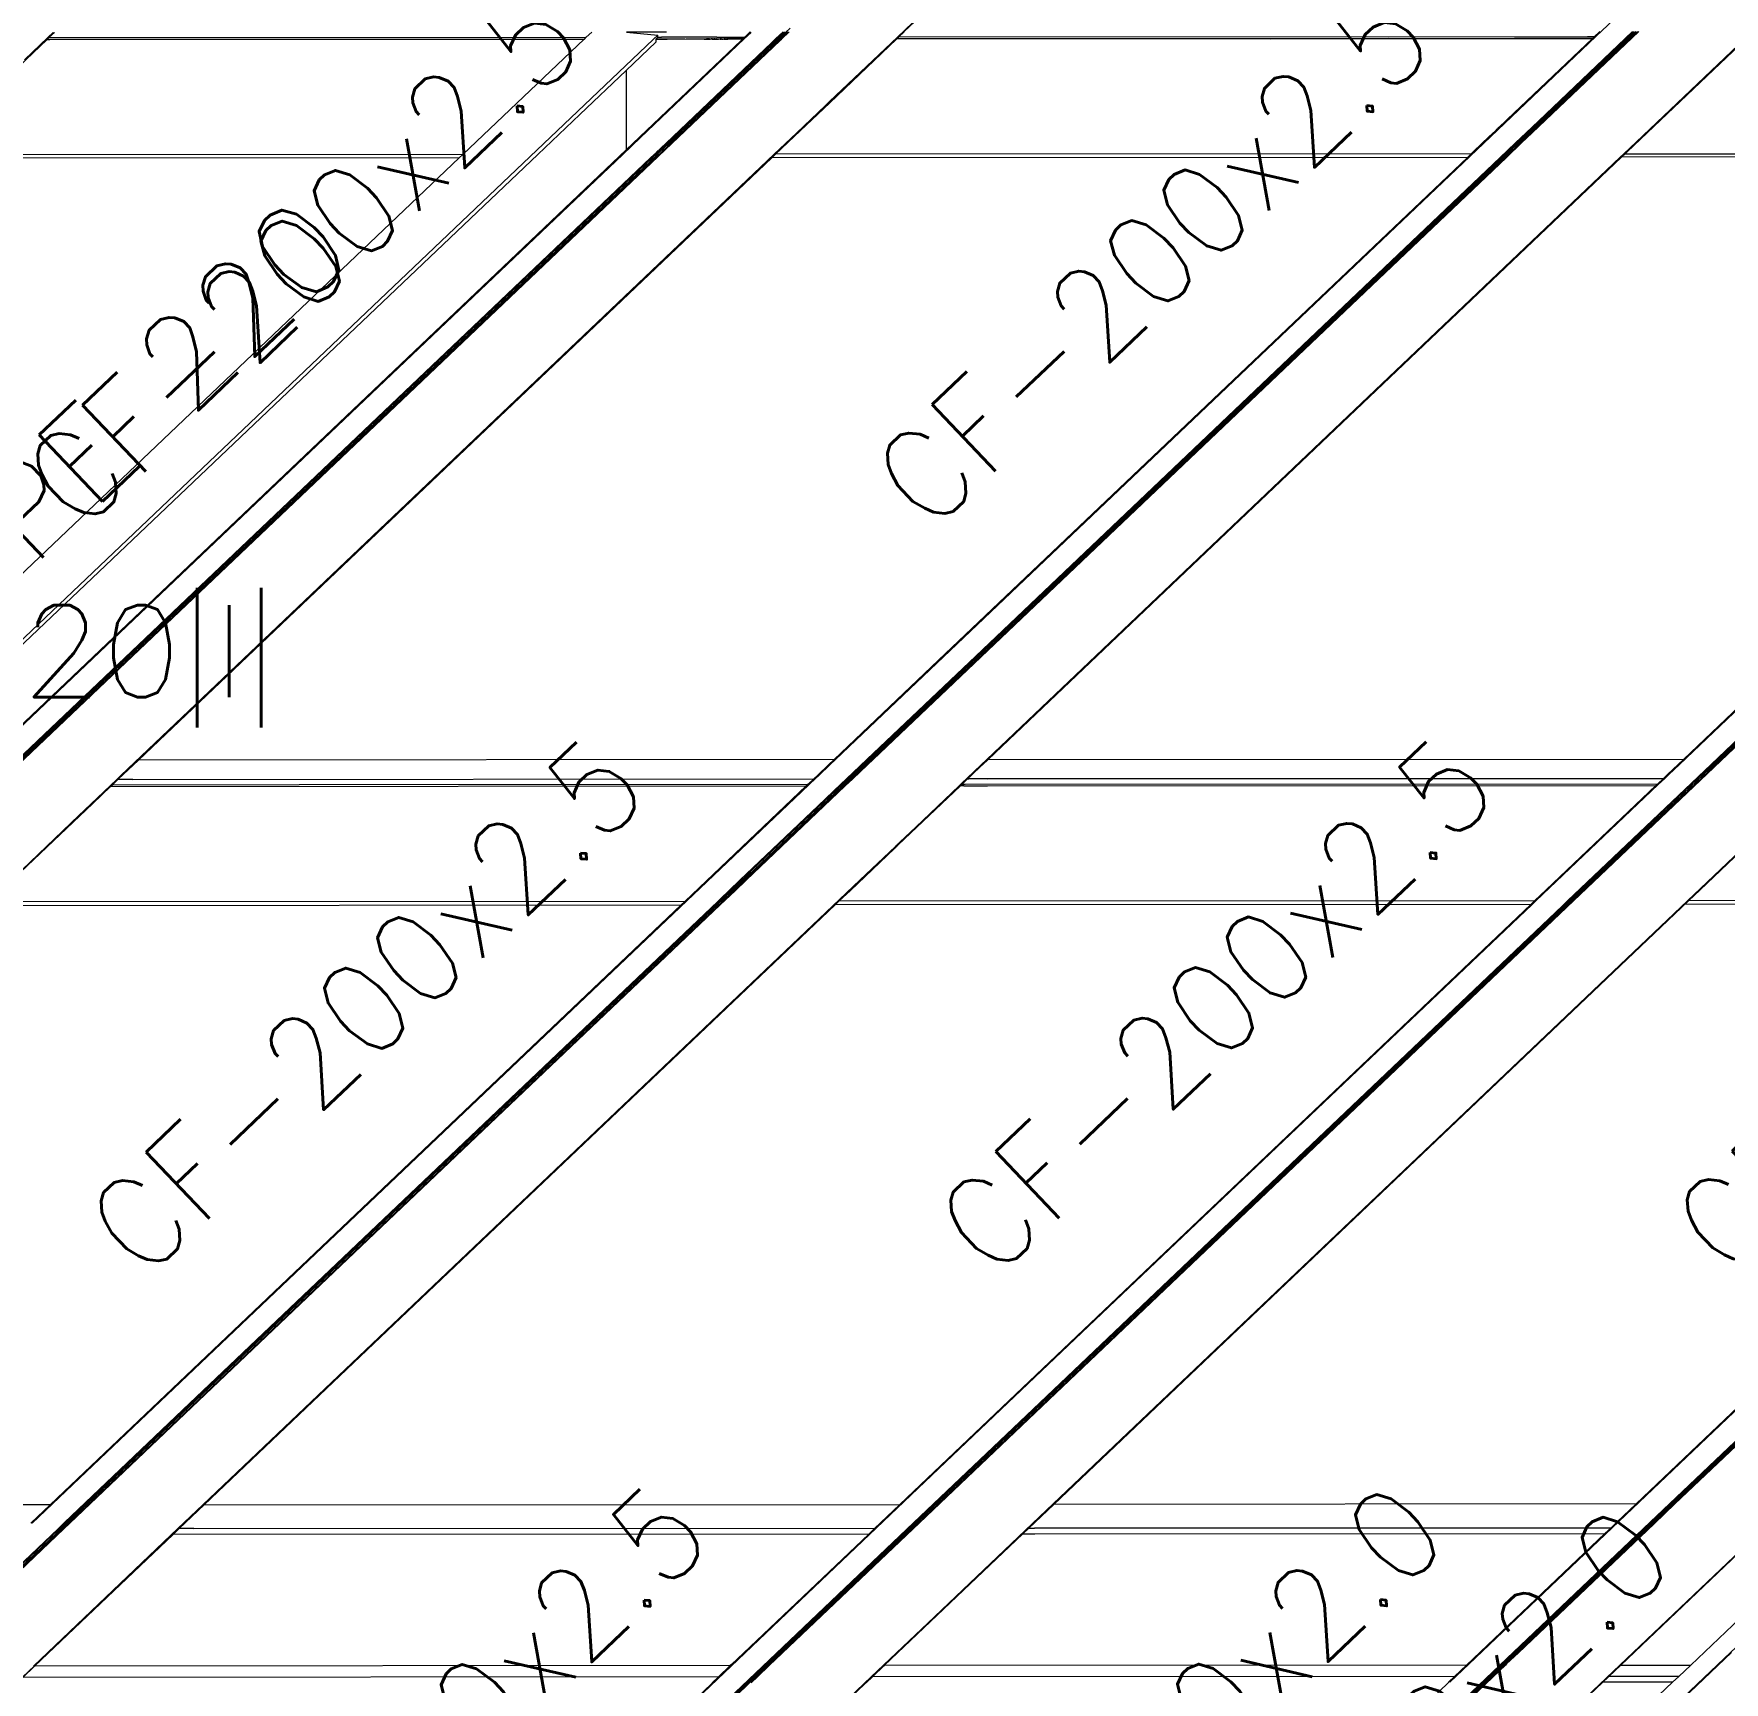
# Model space of a CAD drawing. Header units: millimetres. Extents: x 0 to 42, y 0 to 29.7.
# Drawn here: x 19.626 to 22.449, y 21.444 to 24.198 of the extents above; entities that cross this region are included whole.
import ezdxf
from ezdxf.enums import TextEntityAlignment as Align

# ---------------------------------------------------------------- set-up
doc = ezdxf.new("R2010")
doc.units = ezdxf.units.MM
doc.layers.add('BARRAS_DE_ACERO', color=7, linetype='Continuous', lineweight=9)
doc.layers.add('REFERENCIA_DE_LAS_BARRAS', color=2, linetype='Continuous', lineweight=9)
doc.styles.add('CYPETXT', font='romans__.ttf', dxfattribs={"height": 0.2})

msp = doc.modelspace()

# ---------------------------------------------------------------- linework, layer by layer
at = {"layer": 'BARRAS_DE_ACERO'}
for p, q in [((22.46486, 24.41229), (22.23538, 24.19405)), ((19.64888, 24.19176), (19.65811, 24.20054)), ((19.66008, 24.2005), (19.65089, 24.19176)), ((19.65254, 24.19378), (19.65964, 24.20053)), ((20.54824, 24.19228), (20.55747, 24.20105)), ((20.81217, 24.18952), (20.8237, 24.20049)), ((20.82223, 24.20122), (20.813, 24.19244)), ((20.81363, 24.19246), (20.82284, 24.20122)), ((20.8771, 24.20128), (20.86477, 24.18955)), ((20.86714, 24.18952), (20.87947, 24.20125)), ((20.88912, 24.20778), (20.87303, 24.19248)), ((20.87498, 24.18949), (20.88738, 24.20128)), ((21.06825, 24.19261), (21.09329, 24.21642)), ((21.07024, 24.19261), (21.07945, 24.20137)), ((21.09744, 24.21894), (21.07067, 24.19348)), ((22.1287, 24.03281), (22.3067, 24.20211)), ((22.13908, 24.05245), (22.29624, 24.20192)), ((22.30154, 24.20204), (22.14532, 24.05346)), ((22.29887, 24.20214), (22.16404, 24.0739)), ((22.30441, 24.20214), (22.19943, 24.10231)), ((22.22991, 24.19038), (22.24182, 24.20171)), ((22.23234, 24.19329), (22.24156, 24.20206)), ((19.64888, 24.19176), (19.60999, 24.15478)), ((19.6119, 24.15512), (19.64968, 24.19105)), ((19.64781, 24.18882), (19.65087, 24.19174)), ((19.64781, 24.18882), (19.6513, 24.18882)), ((19.64968, 24.19105), (19.65042, 24.19176)), ((19.65254, 24.19378), (19.65042, 24.19176)), ((19.65087, 24.19174), (20.54824, 24.19228)), ((19.65089, 24.19176), (19.65087, 24.19174)), ((19.6513, 24.18882), (19.65249, 24.18882)), ((20.34239, 23.9965), (20.54513, 24.18932)), ((20.54518, 24.18937), (20.54515, 24.18934)), ((20.61509, 24.0042), (20.80717, 24.1869)), ((20.66459, 24.18419), (20.61509, 24.1371)), ((20.62778, 24.01571), (20.80802, 24.18712)), ((20.81217, 24.18952), (20.63879, 24.02463)), ((20.66457, 24.18939), (20.66459, 24.18939)), ((20.66459, 24.18944), (20.6646, 24.18942)), ((20.6646, 24.18941), (20.67215, 24.18942)), ((20.66462, 24.18944), (20.68355, 24.18946)), ((20.66768, 24.19235), (20.67042, 24.19236)), ((20.67042, 24.19236), (20.6738, 24.19236)), ((20.71314, 24.18947), (20.67215, 24.18942)), ((20.76654, 24.19241), (20.6738, 24.19236)), ((20.6812, 24.01496), (20.85832, 24.18341)), ((20.68355, 24.18946), (20.71552, 24.1895)), ((20.69143, 24.01493), (20.86041, 24.17563)), ((20.69365, 24.01924), (20.85993, 24.17738)), ((20.85881, 24.1816), (20.70148, 24.03196)), ((20.70425, 24.03196), (20.85938, 24.1795)), ((20.74068, 24.1895), (20.74525, 24.18951)), ((20.74525, 24.18951), (20.74787, 24.18951)), ((20.74787, 24.18948), (20.74525, 24.18947)), ((20.74525, 24.18947), (20.74792, 24.18947)), ((20.74787, 24.18951), (20.74825, 24.18951)), ((20.74791, 24.18948), (20.74787, 24.18948)), ((20.74791, 24.18948), (20.74792, 24.18948)), ((20.74792, 24.18948), (20.74796, 24.18948)), ((20.74792, 24.18947), (20.74801, 24.18947)), ((20.74796, 24.18948), (20.74801, 24.18948)), ((20.74804, 24.18948), (20.74801, 24.18948)), ((20.74802, 24.18947), (20.74801, 24.18947)), ((20.74804, 24.18948), (20.74825, 24.18948)), ((20.74809, 24.18947), (20.74825, 24.18947)), ((20.74825, 24.18951), (20.74864, 24.18951)), ((20.74825, 24.18948), (20.74848, 24.18948)), ((20.74831, 24.18947), (20.74825, 24.18947)), ((20.74848, 24.18948), (20.74887, 24.18948)), ((20.74864, 24.18951), (20.74903, 24.18951)), ((20.74942, 24.18951), (20.74903, 24.18951)), ((20.74909, 24.18947), (20.74948, 24.18947)), ((20.74948, 24.18948), (20.74926, 24.18948)), ((20.74981, 24.18951), (20.74942, 24.18951)), ((20.74948, 24.18948), (20.74981, 24.18948)), ((20.74965, 24.18947), (20.74948, 24.18947)), ((20.75004, 24.18947), (20.74965, 24.18947)), ((20.75021, 24.18948), (20.74981, 24.18948)), ((20.75044, 24.18947), (20.75004, 24.18947)), ((20.75021, 24.18948), (20.75061, 24.18948)), ((20.75084, 24.18947), (20.75044, 24.18947)), ((20.75101, 24.18951), (20.75061, 24.18951)), ((20.75061, 24.18948), (20.75101, 24.18948)), ((20.75084, 24.18947), (20.75124, 24.18947)), ((20.75101, 24.18951), (20.75141, 24.18951)), ((20.75165, 24.18947), (20.75124, 24.18947)), ((20.75182, 24.18951), (20.75141, 24.18951)), ((20.75165, 24.18947), (20.75206, 24.18947)), ((20.75223, 24.18948), (20.75182, 24.18948)), ((20.75206, 24.18947), (20.75247, 24.18947)), ((20.75264, 24.18948), (20.75223, 24.18948)), ((20.75288, 24.18947), (20.75247, 24.18947)), ((20.75264, 24.18948), (20.75305, 24.18948)), ((20.75288, 24.18947), (20.75329, 24.18947)), ((20.75346, 24.18948), (20.75305, 24.18948)), ((20.7537, 24.18947), (20.75329, 24.18947)), ((20.75346, 24.18951), (20.75387, 24.18951)), ((20.75346, 24.18948), (20.75387, 24.18948)), ((20.75411, 24.18947), (20.7537, 24.18947)), ((20.75428, 24.18951), (20.75387, 24.18951)), ((20.75387, 24.18948), (20.75428, 24.18948)), ((20.75411, 24.18947), (20.75452, 24.18947)), ((20.75428, 24.18948), (20.75469, 24.18948)), ((20.75493, 24.18947), (20.75452, 24.18947)), ((20.75469, 24.18948), (20.7551, 24.18948)), ((20.75493, 24.18947), (20.75535, 24.18947)), ((20.7551, 24.18948), (20.75553, 24.18948)), ((20.75578, 24.18947), (20.75535, 24.18947)), ((20.75553, 24.18951), (20.75596, 24.18951)), ((20.75602, 24.18948), (20.75553, 24.18948)), ((20.75602, 24.18947), (20.75578, 24.18947)), ((20.75596, 24.18951), (20.75682, 24.18951)), ((20.75682, 24.18948), (20.75602, 24.18948)), ((20.75639, 24.18947), (20.75602, 24.18947)), ((20.75688, 24.18947), (20.75639, 24.18947)), ((20.75769, 24.18951), (20.75682, 24.18951)), ((20.75682, 24.18948), (20.75688, 24.18948)), ((20.75688, 24.18948), (20.75701, 24.18948)), ((20.75688, 24.18947), (20.75725, 24.18947)), ((20.75731, 24.18948), (20.75701, 24.18948)), ((20.75744, 24.18947), (20.75725, 24.18947)), ((20.75769, 24.18948), (20.75731, 24.18948)), ((20.75744, 24.18947), (20.75775, 24.18947)), ((20.75769, 24.18951), (20.75819, 24.18951)), ((20.75769, 24.18948), (20.75775, 24.18948)), ((20.75788, 24.18948), (20.75775, 24.18948)), ((20.75857, 24.18947), (20.75775, 24.18947)), ((20.75788, 24.18948), (20.75832, 24.18948)), ((20.75857, 24.18951), (20.75819, 24.18951)), ((20.75857, 24.18948), (20.75832, 24.18948)), ((20.75907, 24.18951), (20.75857, 24.18951)), ((20.75857, 24.18948), (20.75901, 24.18948)), ((20.75901, 24.18948), (20.75907, 24.18948)), ((20.75907, 24.18951), (20.76171, 24.18951)), ((20.75907, 24.18948), (20.75921, 24.18948)), ((20.75921, 24.18948), (20.75944, 24.18948)), ((20.75944, 24.18948), (20.76041, 24.18948)), ((20.75944, 24.18947), (20.76041, 24.18947)), ((20.76041, 24.18948), (20.76127, 24.18948)), ((20.76041, 24.18947), (20.76094, 24.18947)), ((20.76147, 24.18947), (20.76094, 24.18947)), ((20.76127, 24.18948), (20.76166, 24.18948)), ((20.76173, 24.18947), (20.76147, 24.18947)), ((20.76166, 24.18948), (20.76173, 24.18948)), ((20.76206, 24.18951), (20.76171, 24.18951)), ((20.76203, 24.18948), (20.76173, 24.18948)), ((20.76203, 24.18947), (20.76173, 24.18947)), ((20.76203, 24.18948), (20.76206, 24.18948)), ((20.76226, 24.18947), (20.76203, 24.18947)), ((20.76348, 24.18951), (20.76206, 24.18951)), ((20.76251, 24.18948), (20.76206, 24.18948)), ((20.76226, 24.18947), (20.76251, 24.18947)), ((20.76251, 24.18948), (20.76408, 24.18948)), ((20.76251, 24.18947), (20.76433, 24.18947)), ((20.76348, 24.18951), (20.76433, 24.18951)), ((20.76408, 24.18948), (20.76479, 24.18948)), ((20.76433, 24.18951), (20.76576, 24.18951)), ((20.76433, 24.18947), (20.76479, 24.18947)), ((20.76667, 24.18951), (20.76576, 24.18951)), ((20.76576, 24.18948), (20.76581, 24.18948)), ((20.76581, 24.18948), (20.76616, 24.18948)), ((20.76582, 24.18947), (20.76715, 24.18947)), ((20.76708, 24.18948), (20.76616, 24.18948)), ((20.76654, 24.19241), (20.813, 24.19244)), ((20.76667, 24.18951), (20.77198, 24.18951)), ((20.76708, 24.18948), (20.76933, 24.18948)), ((20.76929, 24.18947), (20.76956, 24.18947)), ((20.76949, 24.18948), (20.76933, 24.18948)), ((20.76949, 24.18948), (20.76956, 24.18948)), ((20.77137, 24.18948), (20.76956, 24.18948)), ((20.77154, 24.18947), (20.76956, 24.18947)), ((20.77137, 24.18948), (20.77154, 24.18948)), ((20.77198, 24.18948), (20.77154, 24.18948)), ((20.77206, 24.18947), (20.77154, 24.18947)), ((20.7725, 24.18951), (20.77198, 24.18951)), ((20.77204, 24.18948), (20.77198, 24.18948)), ((20.77204, 24.18948), (20.77206, 24.18948)), ((20.77211, 24.18948), (20.77206, 24.18948)), ((20.77222, 24.18947), (20.77206, 24.18947)), ((20.77211, 24.18948), (20.7725, 24.18948)), ((20.77222, 24.18947), (20.7725, 24.18947)), ((20.77302, 24.18951), (20.7725, 24.18951)), ((20.77302, 24.18948), (20.7725, 24.18948)), ((20.77258, 24.18947), (20.7725, 24.18947)), ((20.77258, 24.18947), (20.7731, 24.18947)), ((20.77406, 24.18947), (20.7731, 24.18947)), ((20.77458, 24.18951), (20.77406, 24.18951)), ((20.77406, 24.18948), (20.77458, 24.18948)), ((20.77458, 24.18951), (20.7751, 24.18951)), ((20.77466, 24.18948), (20.77481, 24.18948)), ((20.77466, 24.18947), (20.7751, 24.18947)), ((20.7751, 24.18948), (20.77481, 24.18948)), ((20.7751, 24.18951), (20.77563, 24.18951)), ((20.77563, 24.18948), (20.7751, 24.18948)), ((20.77534, 24.18947), (20.7751, 24.18947)), ((20.77563, 24.18951), (20.77671, 24.18951)), ((20.77563, 24.18948), (20.77571, 24.18948)), ((20.77571, 24.18948), (20.77587, 24.18948)), ((20.77625, 24.18948), (20.77587, 24.18948)), ((20.77625, 24.18948), (20.77641, 24.18948)), ((20.77695, 24.18948), (20.77641, 24.18948)), ((20.77649, 24.18947), (20.77679, 24.18947)), ((20.77679, 24.18951), (20.77671, 24.18951)), ((20.77679, 24.18951), (20.77733, 24.18951)), ((20.77725, 24.18947), (20.77679, 24.18947)), ((20.77695, 24.18948), (20.77733, 24.18948)), ((20.77725, 24.18947), (20.77733, 24.18947)), ((20.77733, 24.18951), (20.77779, 24.18951)), ((20.77743, 24.18947), (20.77733, 24.18947)), ((20.77787, 24.18948), (20.77749, 24.18948)), ((20.77757, 24.18947), (20.77749, 24.18947)), ((20.77757, 24.18947), (20.77787, 24.18947)), ((20.77779, 24.18951), (20.77833, 24.18951)), ((20.77803, 24.18948), (20.77787, 24.18948)), ((20.77803, 24.18947), (20.77787, 24.18947)), ((20.77803, 24.18948), (20.77841, 24.18948)), ((20.77811, 24.18947), (20.77803, 24.18947)), ((20.77811, 24.18947), (20.77833, 24.18947)), ((20.77841, 24.18951), (20.77833, 24.18951)), ((20.77833, 24.18947), (20.77841, 24.18947)), ((20.77841, 24.18951), (20.77895, 24.18951)), ((20.77841, 24.18948), (20.77857, 24.18948)), ((20.77841, 24.18947), (20.77851, 24.18947)), ((20.77851, 24.18947), (20.77857, 24.18947)), ((20.77995, 24.18951), (20.77895, 24.18951)), ((20.77941, 24.18947), (20.77895, 24.18947)), ((20.77941, 24.18947), (20.77949, 24.18947)), ((20.77949, 24.18948), (20.77965, 24.18948)), ((20.77959, 24.18947), (20.77949, 24.18947)), ((20.77959, 24.18947), (20.77965, 24.18947)), ((20.78019, 24.18948), (20.77965, 24.18948)), ((20.78103, 24.18951), (20.77995, 24.18951)), ((20.78057, 24.18948), (20.78019, 24.18948)), ((20.78027, 24.18947), (20.78019, 24.18947)), ((20.78027, 24.18947), (20.78049, 24.18947)), ((20.78057, 24.18948), (20.78073, 24.18948)), ((20.78167, 24.18948), (20.78073, 24.18948)), ((20.78081, 24.18947), (20.78111, 24.18947)), ((20.78103, 24.18951), (20.78215, 24.18951)), ((20.78111, 24.18947), (20.78223, 24.18947)), ((20.78215, 24.18948), (20.78167, 24.18948)), ((20.78215, 24.18951), (20.78271, 24.18951)), ((20.78215, 24.18948), (20.78223, 24.18948)), ((20.7824, 24.18948), (20.78223, 24.18948)), ((20.78248, 24.18948), (20.78271, 24.18948)), ((20.78248, 24.18947), (20.78361, 24.18947)), ((20.78327, 24.18951), (20.78271, 24.18951)), ((20.78271, 24.18948), (20.78361, 24.18948)), ((20.78361, 24.18948), (20.78393, 24.18948)), ((20.78361, 24.18947), (20.78418, 24.18947)), ((20.78441, 24.18948), (20.78393, 24.18948)), ((20.78418, 24.18947), (20.78449, 24.18947)), ((20.78455, 24.18951), (20.78441, 24.18951)), ((20.78441, 24.18948), (20.78449, 24.18948)), ((20.78472, 24.18948), (20.78449, 24.18948)), ((20.78484, 24.18947), (20.78449, 24.18947)), ((20.78455, 24.18951), (20.78471, 24.18951)), ((20.78472, 24.18948), (20.8099, 24.1895)), ((20.78484, 24.18947), (20.80989, 24.18949)), ((20.80717, 24.1869), (20.80989, 24.18949)), ((20.81051, 24.18949), (20.80802, 24.18712)), ((20.8099, 24.1895), (20.80989, 24.18949)), ((20.80992, 24.18952), (20.8099, 24.1895)), ((20.81051, 24.18949), (20.81363, 24.19246)), ((20.86477, 24.18955), (20.85832, 24.18341)), ((20.85881, 24.1816), (20.86712, 24.18952)), ((20.85938, 24.1795), (20.86845, 24.18812)), ((20.87114, 24.18804), (20.85993, 24.17738)), ((20.86041, 24.17563), (20.8728, 24.18742)), ((20.86714, 24.18952), (20.86712, 24.18952)), ((20.87303, 24.19248), (20.86845, 24.18812)), ((20.87268, 24.18951), (20.87114, 24.18804)), ((20.87268, 24.18951), (20.87394, 24.19071)), ((20.87379, 24.18836), (20.8728, 24.18742)), ((20.87379, 24.18836), (20.87498, 24.18949)), ((20.87853, 24.19507), (20.87394, 24.19071)), ((21.06686, 24.1894), (20.95499, 24.08302)), ((21.06663, 24.18964), (21.06666, 24.18967)), ((21.06948, 24.19235), (21.06666, 24.18967)), ((21.06711, 24.18964), (21.06714, 24.18966)), ((21.06715, 24.18967), (21.06714, 24.18966)), ((21.06714, 24.18966), (21.06728, 24.18966)), ((21.06715, 24.18967), (21.07022, 24.19259)), ((21.06715, 24.18967), (21.06728, 24.18967)), ((21.06728, 24.18967), (22.09789, 24.1903)), ((21.88838, 24.19015), (21.06728, 24.18966)), ((21.06948, 24.19235), (21.07067, 24.19348)), ((21.07022, 24.19259), (21.07023, 24.1926)), ((21.07024, 24.19261), (21.07023, 24.1926)), ((21.07023, 24.1926), (21.07023, 24.19259)), ((21.07023, 24.19259), (21.07025, 24.19259)), ((21.07025, 24.19259), (21.07043, 24.19259)), ((22.22076, 24.19328), (21.07043, 24.19259)), ((21.69062, 24.19002), (22.09895, 24.19027)), ((21.88838, 24.19015), (22.11466, 24.19029)), ((22.23538, 24.19405), (22.04714, 24.01502)), ((22.22991, 24.19038), (22.07272, 24.04089)), ((22.08678, 24.05508), (22.22925, 24.19035)), ((22.09789, 24.1903), (22.22928, 24.19038)), ((22.14437, 24.1903), (22.09895, 24.19027)), ((22.11466, 24.19029), (22.2292, 24.19036)), ((22.22925, 24.19035), (22.14437, 24.1903)), ((22.23234, 24.19329), (22.22076, 24.19328)), ((22.2292, 24.19036), (22.22926, 24.19036)), ((22.22926, 24.19036), (22.22925, 24.19035)), ((22.22928, 24.19038), (22.22926, 24.19036)), ((22.23234, 24.19329), (22.22928, 24.19038)), ((22.48453, 24.19053), (22.30195, 24.01689)), ((22.31617, 24.02899), (22.48603, 24.19053)), ((22.48647, 24.1905), (22.32084, 24.03297)), ((19.39395, 22.98446), (20.63694, 24.16662)), ((20.53765, 24.06345), (20.61509, 24.1371)), ((20.61509, 24.1371), (20.61509, 24.0042)), ((22.14899, 24.05433), (22.19943, 24.10231)), ((20.46734, 23.99658), (20.53764, 24.06345)), ((20.53765, 24.06345), (20.53764, 24.06345)), ((20.95499, 24.08302), (20.8958, 24.02671)), ((20.89946, 24.03207), (20.94791, 24.07816)), ((20.70148, 24.03196), (20.69115, 24.02214)), ((20.69626, 24.02436), (20.70425, 24.03196)), ((20.89946, 24.03207), (20.86238, 23.99681)), ((22.06387, 24.03247), (22.04634, 24.01579)), ((22.06391, 24.03311), (22.06551, 24.03463)), ((22.06551, 24.03463), (22.06821, 24.03721)), ((22.06862, 24.0376), (22.06821, 24.03721)), ((22.06862, 24.0376), (22.06912, 24.0381)), ((22.06926, 24.03824), (22.06912, 24.0381)), ((22.06926, 24.03824), (22.0693, 24.03828)), ((22.06952, 24.0385), (22.0693, 24.03828)), ((22.06952, 24.0385), (22.06955, 24.03853)), ((22.06955, 24.03853), (22.06965, 24.03863)), ((22.07002, 24.039), (22.06997, 24.03895)), ((22.07003, 24.03901), (22.07002, 24.039)), ((22.07258, 24.04156), (22.07346, 24.04244)), ((22.07346, 24.04244), (22.08486, 24.05327)), ((22.08486, 24.05327), (22.08678, 24.05508)), ((22.12083, 24.03281), (22.10297, 24.01582)), ((22.10571, 24.01579), (22.12361, 24.03281)), ((22.10705, 24.01444), (22.12637, 24.03281)), ((22.1287, 24.03281), (22.11083, 24.01582)), ((22.11843, 24.03281), (22.13908, 24.05245)), ((22.13411, 24.0428), (22.12361, 24.03281)), ((22.12664, 24.03307), (22.12637, 24.03281)), ((22.12664, 24.03307), (22.14899, 24.05433)), ((22.14532, 24.05346), (22.13411, 24.0428)), ((22.28706, 24.00087), (22.32084, 24.03297)), ((19.54295, 22.98456), (20.61509, 24.0042)), ((20.62778, 24.01571), (19.54357, 22.98456)), ((20.69143, 24.01493), (19.59893, 22.97591)), ((20.60938, 23.99666), (20.63879, 24.02463)), ((20.67611, 24.00784), (20.6644, 23.99669)), ((20.68117, 24.01493), (20.66514, 23.99968)), ((20.66994, 23.99669), (20.68912, 24.01493)), ((20.67031, 23.99968), (20.68635, 24.01493)), ((20.67611, 24.00784), (20.68357, 24.01493)), ((20.6812, 24.01496), (20.68117, 24.01493)), ((20.68357, 24.01493), (20.6836, 24.01496)), ((20.69115, 24.02214), (20.6836, 24.01496)), ((20.68635, 24.01493), (20.68638, 24.01496)), ((20.69626, 24.02436), (20.68638, 24.01496)), ((20.68915, 24.01496), (20.68912, 24.01493)), ((20.68915, 24.01496), (20.69365, 24.01924)), ((20.8958, 24.02671), (20.86435, 23.99681)), ((22.04714, 24.01502), (20.96454, 22.98541)), ((22.02964, 24.0005), (22.04568, 24.01576)), ((22.04598, 24.01545), (22.04609, 24.01555)), ((22.04634, 24.01579), (22.04609, 24.01555)), ((22.08546, 23.9917), (22.11083, 24.01582)), ((22.10705, 24.01444), (22.08929, 23.99755)), ((22.08966, 24.00053), (22.10571, 24.01579)), ((22.30195, 24.01689), (22.28174, 23.99767)), ((22.28685, 24.0011), (22.30472, 24.01809)), ((22.30472, 24.01809), (22.31617, 24.02899)), ((22.35967, 22.90565), (23.5189, 24.00814)), ((19.40316, 22.98447), (20.46734, 23.99658)), ((19.5452, 22.98456), (20.60938, 23.99666)), ((20.65825, 23.99084), (19.6002, 22.98459)), ((20.66717, 23.99669), (19.60299, 22.98459)), ((19.77101, 22.95886), (20.86238, 23.99681)), ((19.78211, 23.15232), (20.66379, 23.99084)), ((19.79969, 22.9847), (20.86726, 24.00002)), ((20.33624, 23.99065), (20.34239, 23.9965)), ((20.65825, 23.99084), (20.6644, 23.99669)), ((20.66201, 23.99669), (20.6649, 23.99945)), ((20.66379, 23.99084), (20.66994, 23.99669)), ((20.66514, 23.99968), (20.6649, 23.99945)), ((20.66717, 23.99669), (20.67025, 23.99962)), ((20.67031, 23.99968), (20.67025, 23.99962)), ((21.01956, 22.98544), (22.07762, 23.9917)), ((22.08037, 23.9917), (21.02234, 22.98544)), ((21.02742, 22.98544), (22.08546, 23.9917)), ((22.02035, 23.99166), (21.14818, 23.16219)), ((22.02936, 23.99964), (21.14972, 23.16306)), ((22.07522, 23.9917), (21.19909, 23.15847)), ((21.20147, 23.15318), (22.08314, 23.9917)), ((21.21754, 22.98556), (22.27559, 23.99182)), ((21.2193, 22.9858), (22.28325, 23.99767)), ((22.02964, 24.0005), (22.02651, 23.99752)), ((22.03026, 24.0005), (22.02936, 23.99964)), ((22.07762, 23.9917), (22.08377, 23.99755)), ((22.08037, 23.9917), (22.08653, 23.99755)), ((22.08314, 23.9917), (22.08929, 23.99755)), ((22.08961, 24.00048), (22.08653, 23.99755)), ((22.08961, 24.00048), (22.08966, 24.00053)), ((22.27559, 23.99182), (22.28174, 23.99767)), ((22.27756, 23.99182), (22.28371, 23.99767)), ((22.28371, 23.99767), (22.28681, 24.00062)), ((22.28371, 23.99767), (23.44587, 23.99838)), ((22.28661, 24.00087), (22.28685, 24.0011)), ((22.28681, 24.00062), (22.28706, 24.00087)), ((23.43971, 23.99253), (22.38166, 22.98626)), ((19.5978, 22.98459), (19.77747, 23.15546)), ((21.14972, 23.16306), (20.95365, 22.97659)), ((21.14818, 23.16219), (20.9623, 22.98541)), ((21.19909, 23.15847), (21.01715, 22.98544)), ((22.56549, 23.16051), (22.37301, 22.97745)), ((22.37465, 22.97745), (22.56664, 23.16004)), ((22.42724, 22.97748), (22.61619, 23.15718)), ((22.6216, 23.15739), (22.43243, 22.97748)), ((19.60575, 22.98459), (19.78211, 23.15232)), ((21.20147, 23.15318), (21.0251, 22.98544)), ((22.19767, 22.74937), (22.62192, 23.15287)), ((20.95526, 22.97659), (20.96454, 22.98541)), ((20.97632, 22.94431), (21.01956, 22.98544)), ((21.02234, 22.98544), (20.97909, 22.94431)), ((20.98315, 22.9531), (21.01715, 22.98544)), ((20.99714, 22.95885), (21.0251, 22.98544)), ((21.01815, 22.97662), (21.02742, 22.98544)), ((21.21754, 22.98556), (21.20826, 22.97674)), ((21.2193, 22.9858), (21.20978, 22.97674)), ((21.21952, 22.98556), (21.21026, 22.97674)), ((21.21952, 22.98556), (21.21953, 22.98556)), ((21.21953, 22.98556), (22.38166, 22.98626)), ((22.38166, 22.98626), (22.3724, 22.97745)), ((19.77101, 22.95886), (19.76427, 22.95244)), ((19.76655, 22.95318), (19.79969, 22.9847)), ((19.80015, 22.9847), (19.76657, 22.95276)), ((19.80019, 22.9847), (19.80015, 22.9847)), ((20.99714, 22.95885), (20.81307, 22.78378)), ((20.93512, 22.95956), (20.9283, 22.95307)), ((20.93574, 22.95956), (20.92892, 22.95307)), ((20.93735, 22.95956), (20.93053, 22.95307)), ((20.95303, 22.97659), (20.93512, 22.95956)), ((20.94072, 22.9643), (20.93574, 22.95956)), ((20.95526, 22.97659), (20.93735, 22.95956)), ((20.94072, 22.9643), (20.95365, 22.97659)), ((20.99343, 22.9531), (21.01815, 22.97662)), ((21.20826, 22.97674), (21.18457, 22.9542)), ((21.19099, 22.95843), (21.20994, 22.97645)), ((21.20994, 22.97645), (21.21026, 22.97674)), ((21.30827, 21.90834), (22.41452, 22.96045)), ((22.42724, 22.97748), (22.1874, 22.74937)), ((22.35449, 22.96042), (22.34767, 22.95393)), ((22.34828, 22.95393), (22.3551, 22.96042)), ((22.34992, 22.95393), (22.35674, 22.96042)), ((22.35449, 22.96042), (22.3724, 22.97745)), ((22.35996, 22.96504), (22.3551, 22.96042)), ((22.37465, 22.97745), (22.35674, 22.96042)), ((22.35996, 22.96504), (22.37301, 22.97745)), ((22.41452, 22.96045), (22.43243, 22.97748)), ((20.90791, 22.93155), (19.62294, 21.70947)), ((19.71011, 22.90092), (19.76427, 22.95244)), ((19.72411, 22.91233), (19.75387, 22.94064)), ((19.75645, 22.94357), (19.7536, 22.94086)), ((19.75387, 22.94064), (19.75693, 22.94355)), ((19.75387, 22.94064), (20.91597, 22.94134)), ((19.75645, 22.94357), (19.76467, 22.95138)), ((19.75693, 22.94355), (19.7648, 22.95104)), ((19.75693, 22.94355), (20.06866, 22.94375)), ((19.76558, 22.95225), (19.76467, 22.95138)), ((19.76604, 22.95222), (19.7648, 22.95104)), ((19.76571, 22.95237), (19.76558, 22.95225)), ((19.76655, 22.95318), (19.76571, 22.95237)), ((19.76613, 22.95234), (19.76604, 22.95222)), ((19.76613, 22.95234), (19.76614, 22.95235)), ((19.76617, 22.95234), (19.76613, 22.95234)), ((19.76614, 22.95235), (19.76657, 22.95276)), ((19.76617, 22.95234), (19.76629, 22.95234)), ((19.79093, 22.95236), (19.76629, 22.95234)), ((19.79093, 22.95238), (20.9283, 22.95307)), ((19.79093, 22.95236), (20.92827, 22.95304)), ((20.06866, 22.94375), (20.91904, 22.94426)), ((20.71319, 22.74848), (20.91597, 22.94134)), ((20.75088, 22.78375), (20.91658, 22.94134)), ((20.8154, 22.78378), (20.98111, 22.94137)), ((20.97627, 22.94426), (20.82627, 22.8016)), ((20.92124, 22.94423), (20.90791, 22.93155)), ((20.91904, 22.94426), (20.91597, 22.94134)), ((20.92879, 22.95295), (20.91658, 22.94134)), ((20.91904, 22.94426), (20.92827, 22.95304)), ((20.92124, 22.94423), (20.93053, 22.95307)), ((20.92829, 22.95306), (20.92827, 22.95304)), ((20.92892, 22.95307), (20.92879, 22.95295)), ((20.93569, 22.90796), (20.97391, 22.94431)), ((20.98315, 22.9531), (20.97391, 22.94431)), ((20.97627, 22.94426), (20.97632, 22.94431)), ((20.99343, 22.9531), (20.98111, 22.94137)), ((21.06962, 22.84301), (21.17291, 22.94122)), ((21.17119, 22.94149), (21.09891, 22.87276)), ((21.17632, 22.94636), (21.17119, 22.94149)), ((21.17271, 22.94149), (21.17343, 22.94217)), ((21.17293, 22.94124), (21.17291, 22.94122)), ((21.17293, 22.94124), (21.17317, 22.94147)), ((21.17319, 22.94148), (21.17318, 22.94147)), ((21.17627, 22.94441), (21.1732, 22.94149)), ((21.17917, 22.94149), (21.1732, 22.94149)), ((21.17576, 22.94438), (21.17343, 22.94217)), ((21.17576, 22.94438), (21.17606, 22.94467)), ((21.17627, 22.94441), (21.17629, 22.94443)), ((21.17627, 22.94441), (21.18139, 22.94441)), ((21.18543, 22.95312), (21.17629, 22.94443)), ((21.17632, 22.94636), (21.18457, 22.9542)), ((21.17917, 22.94149), (21.21847, 22.94152)), ((21.18139, 22.94441), (22.33839, 22.94511)), ((21.18543, 22.95312), (21.18548, 22.95319)), ((21.21907, 22.95322), (21.18769, 22.95319)), ((21.21847, 22.94152), (22.33532, 22.94219)), ((21.21907, 22.95322), (22.34764, 22.9539)), ((22.33916, 22.94369), (22.13481, 22.74934)), ((22.3386, 22.94472), (22.17025, 22.78461)), ((22.34764, 22.9539), (22.33839, 22.94511)), ((22.3386, 22.94472), (22.34818, 22.95383)), ((22.34992, 22.95393), (22.33916, 22.94369)), ((22.34765, 22.95391), (22.34764, 22.9539)), ((22.34767, 22.95393), (22.34765, 22.95391)), ((22.34818, 22.95383), (22.34828, 22.95393)), ((22.42071, 22.78081), (22.60288, 22.95406)), ((19.72411, 22.91233), (19.57026, 22.76602)), ((19.70077, 22.89204), (19.7101, 22.90092)), ((19.71011, 22.90092), (19.7101, 22.90092)), ((20.93569, 22.90796), (20.80512, 22.78378)), ((22.35779, 22.90914), (22.18363, 22.74351)), ((22.19535, 22.74937), (22.35967, 22.90565)), ((22.55156, 22.90381), (22.4215, 22.78012)), ((19.70077, 22.89204), (18.45743, 21.70956)), ((21.09888, 22.87274), (21.0722, 22.84736)), ((21.09889, 22.87274), (21.09888, 22.87274)), ((21.09891, 22.87276), (21.09889, 22.87274)), ((21.0684, 22.84374), (21.06894, 22.84426)), ((21.07045, 22.84424), (21.06924, 22.84309)), ((21.07045, 22.84424), (21.09953, 22.87189)), ((20.99727, 22.77464), (21.06312, 22.83727)), ((21.00549, 22.7839), (21.06496, 22.84047)), ((21.06312, 22.83727), (21.06534, 22.83938)), ((21.06321, 22.83688), (21.06331, 22.83698)), ((21.06339, 22.83706), (21.06331, 22.83698)), ((21.06339, 22.83706), (21.06341, 22.83708)), ((21.06341, 22.83708), (21.06371, 22.83737)), ((21.06374, 22.8374), (21.06371, 22.83737)), ((21.06377, 22.83743), (21.06374, 22.8374)), ((21.06377, 22.83743), (21.0638, 22.83746)), ((21.0638, 22.83746), (21.06383, 22.83749)), ((21.06383, 22.83749), (21.06384, 22.83749)), ((21.06384, 22.83749), (21.06442, 22.83806)), ((21.06442, 22.83806), (21.06459, 22.83822)), ((21.06564, 22.84111), (21.06496, 22.84047)), ((21.06534, 22.83938), (21.06924, 22.84309)), ((21.06583, 22.84129), (21.06564, 22.84111)), ((21.06787, 22.84324), (21.06796, 22.84333)), ((21.06796, 22.84333), (21.06797, 22.84334)), ((21.06799, 22.84335), (21.06797, 22.84334)), ((21.06813, 22.84349), (21.06799, 22.84335)), ((21.06813, 22.84349), (21.0684, 22.84374)), ((21.0685, 22.84194), (21.06854, 22.84198)), ((21.06854, 22.84198), (21.0686, 22.84204)), ((21.06866, 22.8421), (21.0686, 22.84204)), ((21.06867, 22.8421), (21.06866, 22.8421)), ((21.06867, 22.84211), (21.0688, 22.84224)), ((20.82871, 22.80128), (20.79239, 22.76674)), ((20.8161, 22.79193), (20.80754, 22.78378)), ((20.82627, 22.8016), (20.82064, 22.79624)), ((19.62132, 21.70947), (20.73295, 22.76669)), ((21.00549, 22.7839), (19.90808, 21.74019)), ((19.90984, 21.74043), (20.98893, 22.76671)), ((20.7643, 22.74265), (20.78962, 22.76674)), ((20.79747, 22.76674), (20.77214, 22.74264)), ((20.79239, 22.76674), (20.77634, 22.75148)), ((20.78722, 22.76676), (20.80512, 22.78378)), ((20.78964, 22.76676), (20.78962, 22.76674)), ((20.78964, 22.76676), (20.80754, 22.78378)), ((20.7975, 22.76676), (20.79747, 22.76674)), ((20.7975, 22.76676), (20.8154, 22.78378)), ((20.98961, 22.76688), (20.97042, 22.74863)), ((20.98893, 22.76671), (20.98935, 22.76711)), ((20.99727, 22.77464), (20.98935, 22.76711)), ((22.12702, 22.74348), (22.14701, 22.76249)), ((22.15384, 22.769), (22.14701, 22.76249)), ((22.17025, 22.78461), (22.15384, 22.769)), ((22.38778, 22.74949), (22.42071, 22.78081)), ((22.40874, 22.76799), (22.39241, 22.75247)), ((22.40874, 22.76799), (22.4215, 22.78012)), ((19.54489, 22.7419), (20.70703, 22.74262)), ((20.71319, 22.74848), (19.55106, 22.74778)), ((19.67796, 21.7095), (20.7643, 22.74265)), ((19.68581, 21.7095), (20.77214, 22.74264)), ((20.76804, 22.74851), (19.88577, 21.90943)), ((19.88815, 21.90414), (20.76837, 22.74127)), ((20.77632, 22.75146), (20.76706, 22.74265)), ((20.76837, 22.74127), (20.77488, 22.74746)), ((20.77634, 22.75148), (20.77632, 22.75146)), ((21.10287, 21.71036), (22.19535, 22.74937)), ((22.19767, 22.74937), (21.10517, 21.71036)), ((21.25254, 21.91181), (22.12702, 22.74348)), ((22.12639, 22.74348), (21.25422, 21.914)), ((21.30581, 21.91093), (22.17894, 22.74132)), ((21.30695, 21.90974), (22.18363, 22.74351)), ((22.38778, 22.74949), (21.32823, 21.74179)), ((22.39241, 22.75247), (21.32919, 21.74127)), ((21.32944, 21.74104), (22.38977, 22.74949)), ((22.12893, 22.74375), (22.13481, 22.74934)), ((22.17894, 22.74132), (22.18124, 22.74351)), ((22.18124, 22.74351), (22.1874, 22.74937)), ((22.26082, 21.70195), (23.35671, 22.74422)), ((22.26199, 21.70168), (23.35817, 22.74422)), ((22.32766, 21.71109), (23.41399, 22.74425)), ((22.36691, 21.74166), (23.42108, 22.74425)), ((22.38362, 22.74363), (22.38977, 22.74949)), ((21.0722, 21.74089), (21.25422, 21.914)), ((22.48417, 21.9149), (22.30198, 21.74163)), ((19.88577, 21.90943), (19.67681, 21.7107)), ((19.88815, 21.90414), (19.68349, 21.7095)), ((19.94426, 20.66601), (21.25282, 21.91053)), ((20.81149, 21.49235), (21.25254, 21.91181)), ((21.30695, 21.90974), (20.84775, 21.47301)), ((21.09492, 21.71036), (21.30581, 21.91093)), ((21.30827, 21.90834), (21.10154, 21.71173)), ((22.53741, 21.90816), (22.22796, 21.61386)), ((22.5357, 21.91098), (22.32551, 21.71109)), ((22.33266, 21.71109), (22.53808, 21.90645)), ((19.65286, 21.74005), (18.49074, 21.73934)), ((19.6207, 21.70947), (19.65286, 21.74005)), ((19.90808, 21.74019), (19.86635, 21.7005)), ((19.8681, 21.70074), (19.90951, 21.74012)), ((19.90951, 21.74012), (19.90959, 21.74019)), ((19.90984, 21.74043), (19.90959, 21.74019)), ((19.91007, 21.74019), (21.0722, 21.74089)), ((21.0722, 21.74089), (21.04007, 21.71033)), ((21.11877, 21.54258), (21.32823, 21.74179)), ((21.32919, 21.74127), (21.27701, 21.69164)), ((22.30198, 21.74163), (21.32944, 21.74104)), ((22.26984, 21.71106), (22.30198, 21.74163)), ((22.33227, 21.70871), (22.36691, 21.74166)), ((19.40707, 21.45188), (19.65809, 21.69061)), ((19.6772, 21.70613), (19.41131, 21.45325)), ((19.41259, 21.45186), (19.68349, 21.7095)), ((19.67584, 21.70002), (19.41368, 21.45069)), ((19.62491, 21.47088), (19.86635, 21.7005)), ((19.85807, 21.69073), (19.62688, 21.47086)), ((19.62795, 21.47233), (19.86071, 21.69372)), ((19.66836, 21.70038), (19.65809, 21.69061)), ((19.66836, 21.70038), (19.67795, 21.7095)), ((19.67584, 21.70002), (19.68581, 21.7095)), ((19.67795, 21.7095), (19.67796, 21.7095)), ((19.85807, 21.69073), (19.86828, 21.70044)), ((21.0202, 21.69143), (19.85807, 21.69073)), ((19.86071, 21.69372), (19.8681, 21.70074)), ((19.88653, 21.7005), (19.86835, 21.7005)), ((19.89261, 21.70052), (21.03048, 21.70121)), ((21.09492, 21.71036), (19.99181, 20.66124)), ((20.81092, 21.4924), (21.0202, 21.69143)), ((20.84907, 21.47162), (21.1001, 21.71036)), ((21.09449, 21.7024), (20.85183, 21.47162)), ((21.10517, 21.71036), (20.85414, 21.47162)), ((21.03048, 21.70121), (21.0202, 21.69143)), ((21.04007, 21.71033), (21.03048, 21.70121)), ((21.04626, 21.47173), (21.27745, 21.69159)), ((21.10286, 21.71036), (21.09449, 21.7024)), ((21.1001, 21.71036), (21.10154, 21.71173)), ((21.10287, 21.71036), (21.10286, 21.71036)), ((21.11888, 21.54125), (21.27701, 21.69164)), ((21.28761, 21.70125), (21.28767, 21.70134)), ((21.28767, 21.70134), (21.29697, 21.70134)), ((21.29739, 21.70134), (21.29697, 21.70134)), ((22.26025, 21.70194), (21.29739, 21.70134)), ((21.29753, 21.6916), (22.24999, 21.69218)), ((22.24999, 21.69218), (22.01882, 21.47232)), ((22.02013, 21.47304), (22.26082, 21.70195)), ((22.02286, 21.47425), (22.26199, 21.70168)), ((22.07451, 21.47235), (22.32551, 21.71109)), ((22.09073, 21.48099), (22.33266, 21.71109)), ((22.33227, 21.70871), (22.10563, 21.49317)), ((22.26026, 21.70195), (22.26025, 21.70194)), ((22.52588, 21.71121), (22.27484, 21.47247)), ((22.50782, 21.69233), (22.27663, 21.47246)), ((22.28301, 21.47894), (22.51764, 21.70209)), ((22.68913, 21.71131), (22.43887, 21.4733)), ((22.58745, 21.65719), (22.3933, 21.47254)), ((22.22796, 21.61386), (22.08477, 21.47767)), ((21.11877, 21.54258), (21.04532, 21.47273)), ((21.08052, 21.50477), (21.11888, 21.54125)), ((20.79106, 21.4735), (20.81092, 21.4924)), ((20.79134, 21.47319), (20.81149, 21.49235)), ((21.04603, 21.47197), (21.08052, 21.50477)), ((22.46145, 21.49339), (21.40862, 20.49209)), ((22.43753, 21.47257), (22.45967, 21.49362)), ((19.62664, 21.47108), (19.60683, 21.45224)), ((19.60703, 21.45198), (19.62688, 21.47086)), ((19.62664, 21.47108), (19.62795, 21.47233)), ((19.62796, 21.47086), (19.62688, 21.47086)), ((20.78901, 21.47156), (19.62796, 21.47086)), ((19.78397, 20.4613), (20.84775, 21.47301)), ((20.78901, 21.47156), (20.76918, 21.4527)), ((20.79134, 21.47319), (20.76979, 21.4527)), ((20.78901, 21.47156), (20.78904, 21.47159)), ((20.79106, 21.4735), (20.78904, 21.47159)), ((20.83197, 21.45273), (20.8518, 21.47159)), ((20.85411, 21.47159), (20.83428, 21.45273)), ((20.8518, 21.47159), (20.85183, 21.47162)), ((20.85414, 21.47162), (20.85411, 21.47159)), ((22.07552, 21.47128), (21.01434, 20.46204)), ((21.02442, 21.45285), (21.04532, 21.47273)), ((21.02619, 21.45309), (21.04578, 21.47173)), ((21.0264, 21.45284), (21.04624, 21.47171)), ((21.04603, 21.47197), (21.04578, 21.47173)), ((22.0188, 21.47231), (21.04729, 21.47173)), ((21.22238, 20.66194), (22.07451, 21.47235)), ((22.08163, 21.47234), (21.22476, 20.65741)), ((21.54846, 20.62646), (22.4381, 21.47257)), ((22.02285, 21.47425), (21.9907, 21.44367)), ((22.0188, 21.47231), (21.99896, 21.45344)), ((22.01937, 21.47232), (21.99952, 21.45344)), ((22.0188, 21.47231), (22.01882, 21.47232)), ((22.02013, 21.47304), (22.01937, 21.47232)), ((22.02285, 21.47425), (22.02286, 21.47425)), ((22.06061, 21.4547), (22.07916, 21.47234)), ((22.07916, 21.47234), (22.07917, 21.47235)), ((22.08017, 21.4733), (22.07917, 21.47235)), ((22.0812, 21.47428), (22.08017, 21.4733)), ((22.08477, 21.47767), (22.0812, 21.47428)), ((22.08163, 21.47234), (22.08164, 21.47235)), ((22.08367, 21.47428), (22.08164, 21.47235)), ((22.09073, 21.48099), (22.08367, 21.47428)), ((22.25637, 21.45359), (22.27621, 21.47247)), ((22.27483, 21.47246), (22.27484, 21.47247)), ((22.27621, 21.47247), (22.27643, 21.47268)), ((22.28301, 21.47894), (22.27643, 21.47268)), ((22.27669, 21.47246), (22.39329, 21.47253)), ((22.3933, 21.47254), (22.39329, 21.47253)), ((22.43753, 21.47257), (22.43751, 21.47256)), ((22.4381, 21.47257), (22.43887, 21.4733)), ((20.83179, 21.45256), (19.78427, 20.45631)), ((19.93923, 20.66278), (20.76979, 21.4527)), ((21.02594, 21.45285), (19.98372, 20.46165)), ((21.02442, 21.45285), (20.01411, 20.49199)), ((20.76916, 21.45268), (20.7589, 21.44293)), ((20.76916, 21.45268), (20.76918, 21.4527)), ((20.83426, 21.45271), (20.82401, 21.44296)), ((20.83179, 21.45256), (20.83195, 21.45271)), ((20.83197, 21.45273), (20.83195, 21.45271)), ((20.83426, 21.45271), (20.83428, 21.45273)), ((21.99952, 21.45344), (20.9427, 20.44835)), ((21.01614, 21.44308), (21.0264, 21.45284)), ((22.06061, 21.4547), (21.01686, 20.46204)), ((21.02619, 21.45309), (21.02594, 21.45285)), ((21.99895, 21.45343), (21.0264, 21.45284)), ((22.06278, 21.45242), (21.05358, 20.49261)), ((21.20432, 20.45305), (22.25636, 21.45359)), ((21.99895, 21.45343), (21.98869, 21.44367)), ((21.99896, 21.45344), (21.99895, 21.45343)), ((22.25637, 21.45359), (22.25636, 21.45359)), ((22.25679, 21.45359), (22.25636, 21.45318)), ((22.37345, 21.45366), (22.25679, 21.45359))]:
    msp.add_line(p, q, dxfattribs=at)
for points in [[(20.68242, 24.20113), (20.61574, 24.20108), (20.66768, 24.19586)], [(20.87853, 24.19507), (20.88503, 24.20125), (20.88502, 24.20125)], [(20.54513, 24.18932), (19.64775, 24.18877), (19.49291, 24.04152)], [(19.64775, 24.18877), (19.64779, 24.1888), (19.64781, 24.18882)], [(19.64779, 24.1888), (20.54515, 24.18934), (20.54513, 24.18932)], [(19.65249, 24.18882), (20.54518, 24.18937), (20.54824, 24.19228)], [(20.66768, 24.19586), (20.66093, 24.18944), (20.63694, 24.16662)], [(20.6646, 24.18941), (20.6646, 24.18942), (20.66457, 24.18939)], [(20.66459, 24.18944), (20.66462, 24.18944), (20.66768, 24.19235), (20.66768, 24.19586)], [(20.71314, 24.18947), (20.66459, 24.18939), (20.66459, 24.18419)], [(20.71552, 24.1895), (20.73958, 24.1895), (20.74068, 24.1895)], [(20.74802, 24.18947), (20.74804, 24.18947), (20.74809, 24.18947)], [(20.74831, 24.18947), (20.74848, 24.18947), (20.74909, 24.18947)], [(20.74926, 24.18948), (20.74909, 24.18948), (20.74887, 24.18948)], [(20.74981, 24.18951), (20.75021, 24.18951), (20.75061, 24.18951)], [(20.75182, 24.18948), (20.75141, 24.18948), (20.75101, 24.18948)], [(20.75182, 24.18951), (20.75223, 24.18951), (20.75264, 24.18951)], [(20.75346, 24.18951), (20.75305, 24.18951), (20.75264, 24.18951)], [(20.75428, 24.18951), (20.75469, 24.18951), (20.7551, 24.18951), (20.75553, 24.18951)], [(20.75857, 24.18947), (20.75907, 24.18947), (20.75926, 24.18947), (20.75944, 24.18947)], [(20.76576, 24.18948), (20.76479, 24.18947), (20.76582, 24.18947)], [(20.76715, 24.18947), (20.76907, 24.18947), (20.76929, 24.18947)], [(20.77302, 24.18951), (20.77362, 24.18951), (20.77406, 24.18951)], [(20.77406, 24.18948), (20.77377, 24.18948), (20.77302, 24.18948)], [(20.77406, 24.18947), (20.77466, 24.18948), (20.77458, 24.18948)], [(20.77617, 24.18947), (20.77571, 24.18947), (20.77534, 24.18947)], [(20.77617, 24.18947), (20.77625, 24.18947), (20.77635, 24.18947)], [(20.77649, 24.18947), (20.77641, 24.18947), (20.77635, 24.18947)], [(20.77743, 24.18947), (20.77749, 24.18948), (20.77733, 24.18948)], [(20.77949, 24.18948), (20.77911, 24.18948), (20.77857, 24.18948)], [(20.77895, 24.18947), (20.77865, 24.18947), (20.77857, 24.18947)], [(20.78019, 24.18947), (20.77973, 24.18947), (20.77965, 24.18947)], [(20.78049, 24.18947), (20.78057, 24.18947), (20.78067, 24.18947)], [(20.78081, 24.18947), (20.78073, 24.18947), (20.78067, 24.18947)], [(20.7824, 24.18948), (20.78248, 24.18947), (20.78223, 24.18947)], [(20.78441, 24.18951), (20.78384, 24.18951), (20.78327, 24.18951)], [(20.813, 24.19244), (20.80992, 24.18952), (20.78471, 24.18951)], [(21.06662, 24.18964), (21.06662, 24.18964), (20.86726, 24.00002)], [(21.06825, 24.19261), (20.9549, 24.08479), (20.94791, 24.07816)], [(21.69062, 24.19002), (21.06728, 24.18964), (21.06711, 24.18964), (21.06686, 24.1894)], [(22.16404, 24.0739), (22.14163, 24.05259), (22.12083, 24.03281)], [(22.06391, 24.03311), (22.06357, 24.03278), (22.04568, 24.01576)], [(22.06387, 24.03247), (22.06534, 24.03386), (22.07272, 24.04089)], [(22.06997, 24.03895), (22.06996, 24.03894), (22.06965, 24.03863)], [(22.07258, 24.04156), (22.07241, 24.04139), (22.07004, 24.03902), (22.07003, 24.03901)], [(22.11843, 24.03281), (22.10057, 24.01582), (22.10054, 24.01579), (22.07522, 23.9917)], [(22.03026, 24.0005), (22.03105, 24.00125), (22.04598, 24.01545)], [(22.08377, 23.99755), (22.09544, 24.00866), (22.10294, 24.01579), (22.10297, 24.01582)], [(19.2782, 22.98439), (20.33624, 23.99065), (19.43886, 23.99011), (18.38082, 22.98384), (18.38079, 22.98384)], [(20.34239, 23.9965), (19.445, 23.99595), (19.43886, 23.99011)], [(19.77747, 23.15546), (20.65585, 23.99084), (20.66201, 23.99669), (20.662, 23.99669)], [(22.02035, 23.99166), (20.8582, 23.99096), (19.80019, 22.9847)], [(22.02035, 23.99166), (22.02651, 23.99752), (20.86435, 23.99681), (20.8582, 23.99096)], [(23.43971, 23.99253), (22.27756, 23.99182), (21.21953, 22.98556)], [(22.28661, 24.00087), (22.28637, 24.00064), (22.28325, 23.99767)], [(23.50311, 23.99841), (22.62027, 23.15878), (22.42964, 22.97748)], [(20.95303, 22.97659), (20.9623, 22.98541), (19.80019, 22.9847)], [(21.20978, 22.97674), (21.20955, 22.97651), (21.17606, 22.94467)], [(21.19099, 22.95843), (21.18548, 22.95319), (21.18769, 22.95319)], [(22.35779, 22.90914), (22.40395, 22.95305), (22.42964, 22.97748)], [(18.45816, 21.70882), (19.68961, 22.88), (19.7536, 22.94086)], [(19.79093, 22.95238), (20.92829, 22.95306), (20.9283, 22.95307)], [(20.82871, 22.80128), (20.97695, 22.94228), (20.97909, 22.94431)], [(21.10577, 22.87782), (21.17217, 22.94098), (21.17271, 22.94149)], [(21.17318, 22.94147), (21.17318, 22.94147), (21.1732, 22.94147)], [(21.1732, 22.94149), (21.17319, 22.94148), (21.1732, 22.94147)], [(22.34767, 22.95393), (21.21907, 22.95324), (22.34765, 22.95391)], [(22.13255, 22.74934), (22.15172, 22.76757), (22.33532, 22.94219), (22.33839, 22.94511)], [(22.59256, 22.94234), (22.40897, 22.76774), (22.38977, 22.74949)], [(21.09953, 22.87189), (21.09962, 22.87198), (21.10577, 22.87782)], [(21.06894, 22.84426), (21.07003, 22.84529), (21.0722, 22.84736)], [(21.06321, 22.83688), (21.06311, 22.83678), (21.0631, 22.83677), (20.98961, 22.76688)], [(21.0685, 22.84194), (21.06467, 22.8383), (21.06463, 22.83826), (21.06459, 22.83822)], [(21.06787, 22.84324), (21.06786, 22.84323), (21.06583, 22.84129)], [(21.06962, 22.84301), (21.06907, 22.84249), (21.06881, 22.84224), (21.0688, 22.84224)], [(20.8161, 22.79193), (20.81828, 22.794), (20.82064, 22.79624)], [(20.75088, 22.78375), (20.75041, 22.7833), (20.73295, 22.76669)], [(20.76804, 22.74851), (20.77241, 22.75267), (20.78722, 22.76676)], [(20.81307, 22.78378), (20.79517, 22.76676), (20.77488, 22.74746)], [(19.65286, 21.74005), (20.70703, 22.74262), (20.71319, 22.74848)], [(19.6772, 21.70613), (19.68074, 21.7095), (20.76706, 22.74265)], [(22.12639, 22.74348), (20.96425, 22.74277), (19.91007, 21.74019)], [(22.12639, 22.74348), (22.13255, 22.74934), (20.97042, 22.74863), (20.96425, 22.74277)], [(21.25282, 21.91053), (22.12865, 22.74348), (22.12893, 22.74375)], [(22.38362, 22.74363), (23.35616, 22.74422), (23.36232, 22.75008), (22.38977, 22.74949)], [(19.91006, 21.74019), (19.91006, 21.74019), (19.8683, 21.70048)], [(21.28767, 21.70134), (21.32941, 21.74104), (21.32944, 21.74104)], [(19.42626, 21.47241), (19.66596, 21.70038), (19.67555, 21.7095), (19.67681, 21.7107)], [(19.88653, 21.7005), (19.8683, 21.70048), (19.86828, 21.70044)], [(19.89261, 21.70052), (19.88653, 21.70051), (19.86835, 21.7005)], [(21.28761, 21.70125), (21.27745, 21.69159), (21.29753, 21.6916)], [(22.24999, 21.69218), (22.26025, 21.70194), (21.29731, 21.70137), (22.26026, 21.70195), (22.26984, 21.71106)], [(22.32766, 21.71109), (22.25876, 21.64556), (22.07867, 21.47428), (22.07552, 21.47128)], [(22.10563, 21.49317), (22.08577, 21.47428), (22.08374, 21.47235)], [(19.78676, 20.4613), (20.83064, 21.45409), (20.84864, 21.47121)], [(20.84907, 21.47162), (20.84904, 21.47159), (20.84864, 21.47121)], [(21.04626, 21.47173), (21.04624, 21.47171), (21.04729, 21.47173)], [(22.27483, 21.47246), (21.24468, 20.49272), (21.22666, 20.47558), (21.21255, 20.46216)], [(22.43751, 21.47256), (21.54934, 20.62785), (21.40766, 20.49311)], [(22.06278, 21.45242), (22.08373, 21.47234), (22.08374, 21.47235)], [(22.27669, 21.47246), (22.27663, 21.47246), (22.25679, 21.45359)], [(22.36319, 21.4439), (22.37345, 21.45366), (22.39329, 21.47253)], [(20.76916, 21.45268), (19.60703, 21.45198), (19.59677, 21.44222)], [(21.36312, 20.49279), (22.36319, 21.4439), (22.24653, 21.44383), (22.25636, 21.45318)]]:
    msp.add_lwpolyline(points, dxfattribs=at)
msp.add_lwpolyline([(21.06867, 22.84211), (21.06866, 22.84211), (21.06867, 22.8421)], close=True, dxfattribs=at)

# ---------------------------------------------------------------- texts
at = {"layer": 'REFERENCIA_DE_LAS_BARRAS', "style": 'CYPETXT'}
for s, width, p, p2 in [('CF-200x2.5', 0.812714, (19.70177, 23.36113), (20.55394, 24.17264)), ('CF-200x2.5', 0.812714, (21.12114, 23.36199), (21.9733, 24.1735)), ('IPE 220', 0.844169, (19.58522, 23.26912), (20.16854, 23.82461)), ('CF-200x2.5', 0.812714, (19.80781, 22.11294), (20.65998, 22.92446)), ('CF-200x2.5', 0.812714, (21.22718, 22.1138), (22.07934, 22.92531)), ('CF-200x2.0', 0.812714, (22.45729, 22.11455), (23.30946, 22.92606)), ('CF-200x2.5', 0.812714, (19.91385, 20.86476), (20.76602, 21.67627)), ('CF-200x2.0', 0.812714, (21.14397, 20.8655), (21.99613, 21.67701)), ('CF-200x2.0', 0.812714, (21.52246, 20.8275), (22.37463, 21.63901))]:
    msp.add_text(s, height=0.153333, rotation=43.60023, dxfattribs=dict(at, width=width)).set_placement(p, p2, align=Align.FIT)
at = {"layer": 'REFERENCIA_DE_LAS_BARRAS', "style": 'CYPETXT', "width": 0.866546}
msp.add_text('IPE 220|I|', height=0.153333, dxfattribs=at).set_placement((19.04627, 23.09003), (20.03177, 23.09003), align=Align.FIT)

doc.saveas('drawing.dxf')
